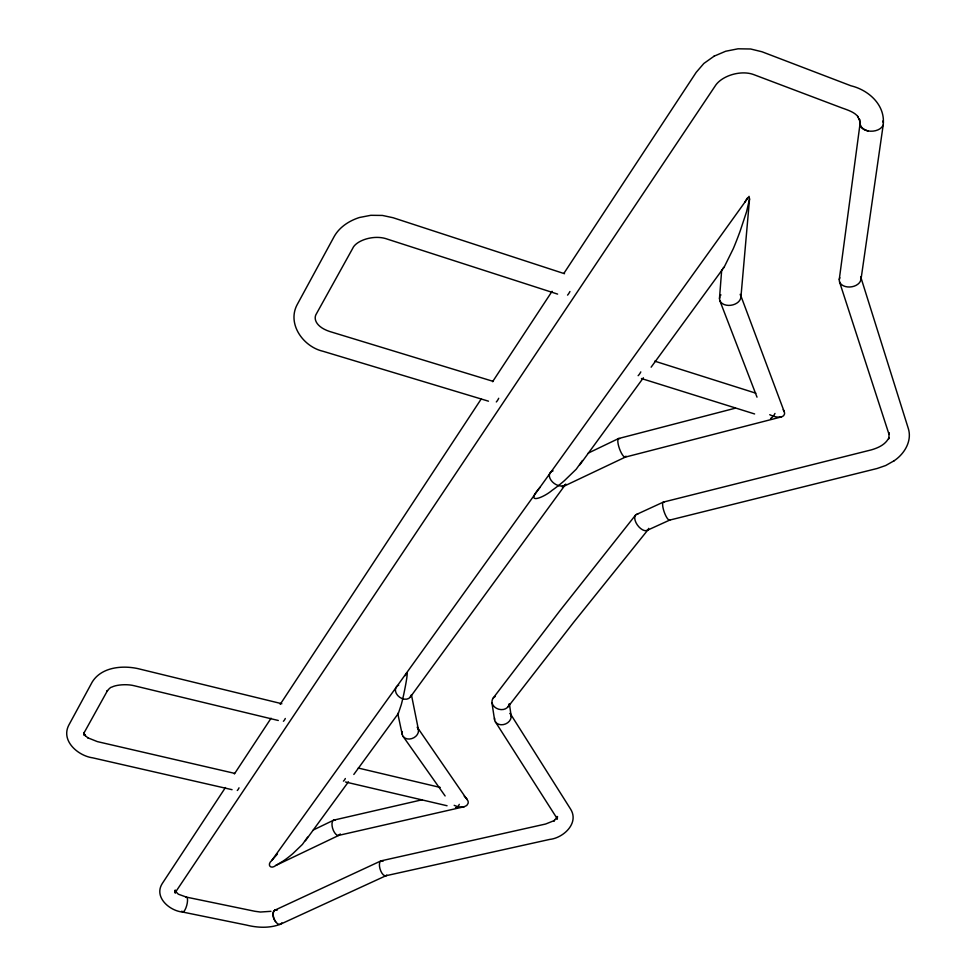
<?xml version="1.0" encoding="UTF-8"?>
<svg xmlns="http://www.w3.org/2000/svg" width="976" height="976" viewBox="0 0 976 976"><rect width="100%" height="100%" fill="white"/><g stroke="black" fill="none" stroke-linecap="round" stroke-linejoin="round"><path stroke-width="1.46" d="M719.471 298.571L721.703 269.852M740.882 297.485L749.544 199.006L749.068 196.371L271.779 860.466C266.655 864.699 270.547 869.799 275.793 865.468L339.014 835.285M749.544 199.006L746.567 211.743L740.162 231.044A200.922 48.471 -80.5 0 1 733.281 248.685L724.18 267.107L651.126 367.183M839.25 279.575L860.088 123.488M860.954 279.709L883.17 125.099M405.296 675.648C410.323 663.631 403.661 694.778 403.588 695.071A116.217 13.152 -85.1 0 1 402.734 698.816L402.722 698.901A121.048 13.688 -85 0 1 401.258 704.745L398.306 713.517L353.812 774.456M582.452 460.513L576.23 469.212L564.348 480.717A134.115 66.649 -60.1 0 1 559.76 484.547L558.211 485.78A134.359 66.758 -60.1 0 1 552.087 490.342C543.4 497.845 523.77 505.556 540.118 487.268M307.611 837.14L302.414 844.411L292.873 853.61A143.423 63.989 -67.5 0 1 283.199 861.052L275.793 865.468M888.733 437.943C888.672 442.677 889.404 428.476 888.953 434.137L839.519 281.893M744.871 202.13L747.201 198.189M225.444 787.534L162.248 883.561C153.561 897.164 169.714 910.95 182.658 912.048L246.428 925.065C257.493 927.798 269.474 928.396 280.283 924.284M234.374 773.98L271.072 718.226M280.21 704.343L481.083 399.172M492.575 381.714L552.087 291.287M564.043 273.134L696.217 72.322L703.855 63.464L714.151 56.157M888.977 437.59C886.001 443.726 879.998 447.313 871.568 449.814L663.375 502.091L636.462 514.474M281.857 703.733L137.921 668.621C122.317 665.217 101.541 667.011 92.256 681.956L68.747 725.241C60.646 741.016 78.312 755.9 92.72 757.84L232.056 789.682M305.403 840.775L348.432 781.825M410.249 697.157L565.787 484.084M579.866 464.796L643.391 377.785M271.779 860.466L277.452 853.963M724.18 267.107L722.679 268.644M492.831 698.523L559.712 610.976L635.437 515.206M508.02 706.868L573.668 622.298L648.101 529.651M894.089 460.782C904.24 454.06 912.157 441.262 908.4 428.793L860.869 277.355M647.076 530.395L669.682 520.098L877.168 468.48L885.708 465.515L894.321 460.648M313.345 829.966L333.585 820.194M588.272 453.084L618.516 438.578M562.286 487.012L625.445 457.049M275.122 910.059L380.921 860.917M281.112 923.918L386.081 875.667M713.981 56.23L725.656 51.252L738.051 48.8L750.642 48.995L761.988 51.765L850.987 85.803C867.981 89.841 884.463 104.115 883.353 122.878M625.299 457.11L781.569 416.862L783.594 415.776L784.521 414.019A7.174 4.258 38.6 0 0 784.057 411.286L783.203 409.761M338.794 835.358L464.137 806.749L466.735 805.493L468.065 803.443A5.795 4.38 39.1 0 0 467.968 800.906L417.691 727.852M618.662 438.517L735.16 408.224M781.569 416.862L778.628 417.167A19.044 11.309 38.4 0 1 773.565 416.227L772.797 415.983A19.032 11.297 38.4 0 1 769.735 414.69M333.804 820.121L422.035 799.795M464.137 806.749L462.465 807.018A15.494 11.724 38.8 0 1 454.182 805.322M381.128 860.844L545.608 824.025L554.539 820.462L553.782 820.987L557.564 816.729L556.759 819.035L557.064 816.436L557.369 818.937L495.332 721.752M385.874 875.753L549.732 839.409C563.152 838.03 579.28 823.427 570.74 809.348L510.302 713.663M270.974 911.316L260.409 912.035L254.882 911.279L186.489 897.139L178.303 894.187L174.875 890.563M281.857 922.82A7.588 4.063 70.5 0 1 275.598 921.649L275.342 921.283A7.552 4.526 66.4 0 1 272.926 914.036A7.552 4.526 66.4 0 1 275.854 909.888L276.123 909.876A7.588 4.063 70.5 0 1 277.233 910.12M868.042 130.918L867.359 130.772A11.602 7.503 -2.8 0 1 860.271 122.549M234.618 773.358L97.356 741.614L87.864 737.819M345.504 781.996L447.057 805.749M358.29 768.051L440.213 787.437M278.306 720.495L134.334 685.774C126.843 683.786 116.205 684.835 112.118 686.982C109.8 686.775 105.408 693.692 107.506 690.581L84.278 732.464C83.448 739.747 83.753 727.449 84.412 735.123C82.582 730.731 86.681 737.649 84.863 735.245M488.476 401.185L322.922 351.25C303.158 346.7 286.505 323.556 297.473 304.085L334.146 236.582C339.514 227.005 349.188 220.796 359.424 217.502L370.819 215.306L382.433 215.44L393.084 217.733L564.531 273.719M493.344 381.421L329.79 331.523C316.114 327.07 313.064 318.688 316.48 313.686L352.702 248.368C355.898 240.572 374.089 234.118 387.557 239.205L557.613 294.105M641.439 378.529L754.607 413.958M654.737 361.157L755.827 393.182M464.21 796.148L467.089 799.112M84.583 735.001L88.096 738.015M403.149 736.477L445.117 795.952M275.61 921.637L275.354 921.271A7.552 4.038 70.5 0 1 273.219 913.89A7.552 4.038 70.5 0 1 275.854 909.876M719.739 300.413L757.01 397.159M740.625 295.179L784.253 411.774M175.229 891.283L175.619 892.845L175.265 890.039L174.997 892.918L714.944 86.327C721.264 75.738 741.223 69.552 754.241 74.798L841.995 107.97C848.876 110.373 855.086 112.582 858.05 116.864C856.367 113.887 861.174 123.879 859.49 119.511M397.744 713.322L402.234 734.599M411.433 694.827L418.46 729.792M491.904 702.635L494.551 719.776M509.399 703.867L511.156 716.055M859.429 119.035L860.076 124.428M509.094 704.111A8.723 6.93 16.6 0 1 496.406 708.271A8.723 6.93 16.6 0 1 495.259 696.437M510.96 715.225A8.528 6.808 -21.1 0 1 503.262 724.631A8.528 6.808 -21.1 0 1 494.551 718.043M510.033 713.322A8.528 6.808 -21.1 0 1 510.838 714.822M185.696 897.359A7.698 2.306 -75.3 0 1 186.709 905.521A7.698 2.306 -75.3 0 1 181.878 911.133M648.235 529.334A9.626 5.051 53.2 0 1 637.304 524.893A9.626 5.051 53.2 0 1 637.779 514.157M648.625 528.382A9.626 5.051 53.2 0 1 648.528 528.724M386.789 875.069A7.845 3.489 72.3 0 1 379.945 868.616A7.845 3.489 72.3 0 1 383.043 861.271M670.061 519.769A9.54 2.489 70.8 0 1 664.009 511.436A9.54 2.489 70.8 0 1 664.253 502.262M860.661 276.916A10.895 7.527 -7.1 0 1 849.718 287.005A10.895 7.527 -7.1 0 1 839.836 277.709M860.332 122.11A11.566 7.393 4.6 0 0 867.359 130.747L868.042 130.93A11.663 7.54 -2.8 0 0 879.937 128.808A11.663 7.54 -2.8 0 0 882.829 121.036M411.091 695.327A8.625 6.393 35.9 0 1 399.672 697.267A8.625 6.393 35.9 0 1 397.586 685.762M397.94 685.542A8.625 6.393 35.9 0 1 398.708 685.189M417.167 727.181A8.467 6.71 -24.3 0 1 411.713 738.625A8.467 6.71 -24.3 0 1 402.332 731.585M339.416 835.029A8.04 3.684 71.7 0 1 332.548 828.112A8.04 3.684 71.7 0 1 335.293 820.255M340.185 833.894A8.04 3.684 71.7 0 1 340.063 834.175M459.281 804.358A8.113 2.855 -76.9 0 1 455.56 807.664M345.321 778.519A8.259 2.513 -76.6 0 1 343.406 781.117M565.25 484.669A9.675 6.368 35.9 0 1 564.592 485.17M563.835 485.548A9.675 6.368 35.9 0 1 562.518 485.914M562.042 485.975A9.675 6.368 35.9 0 1 558.919 485.694L558.382 485.548A9.675 6.368 35.9 0 1 550.061 478.557A9.675 6.368 35.9 0 1 551.818 471.286M552.623 470.969A9.675 6.368 35.9 0 1 553.063 470.847M625.982 456.134A9.87 2.66 70.3 0 1 619.565 448.972A9.87 2.66 70.3 0 1 619.614 438.712M740.174 294.325A10.736 7.479 -9.6 0 1 730.646 305.305A10.736 7.479 -9.6 0 1 719.922 296.692M720.63 295.325A10.736 7.479 -9.6 0 1 720.935 294.874M774.981 413.446A10.065 4.355 -71.6 0 1 773.48 415.874L773.163 416.276A10.065 4.355 -71.6 0 1 771.528 417.85M770.881 418.24A10.065 4.355 -71.6 0 1 770.564 418.375M640.805 371.905A10.297 3.867 -72.2 0 1 638.133 375.687M498.712 398.269A10.15 3.294 -73.2 0 1 496.308 401.953M569.923 291.519A10.748 3.623 -72 0 1 567.556 295.118M285.285 718.47A8.564 2.342 -76.1 0 1 283.382 721.264M239.022 787.815A8.235 2.147 -76.5 0 1 237.278 790.475"/></g></svg>
